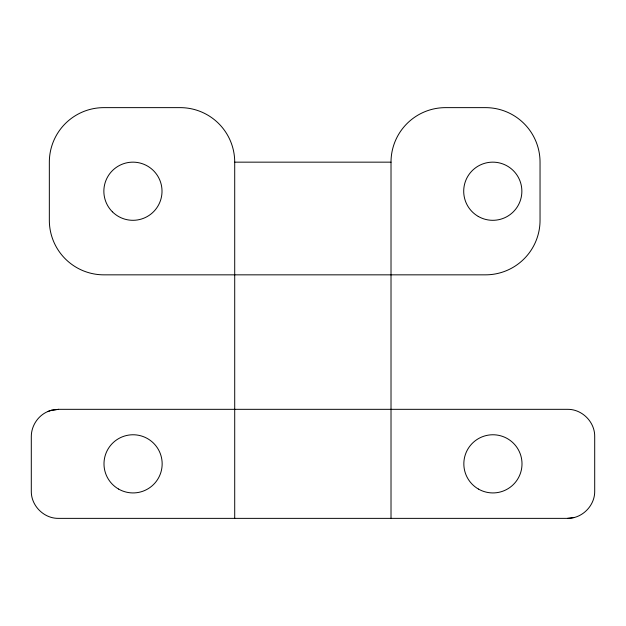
<?xml version="1.0" encoding="UTF-8"?>
<svg xmlns="http://www.w3.org/2000/svg" width="626" height="626" viewBox="0 0 626 626"><rect width="100%" height="100%" fill="white"/><g stroke="black" fill="none" stroke-linecap="round" stroke-linejoin="round"><path stroke-width="0.94" d="M48.132 411.399C38.108 415.461 31.284 425.774 31.3 436.588L31.3 491.105C31.034 505.73 43.945 518.633 58.562 518.367L567.438 518.367C582.055 518.633 594.966 505.73 594.7 491.105L594.7 436.588C594.966 421.963 582.055 409.06 567.438 409.326L58.562 409.326L51.504 410.249L48.132 411.399L51.504 410.257L58.562 409.326M567.438 518.367L574.496 517.436M234.711 162.157L391.015 162.157A54.525 54.525 0 0 1 445.532 107.633L485.518 107.633A54.525 54.525 0 0 1 540.042 162.157L540.042 220.313A54.525 54.525 0 0 1 485.518 274.837L103.861 274.837A54.525 54.525 0 0 1 49.337 220.313L49.337 162.157A54.525 54.525 0 0 1 103.861 107.633L180.194 107.633A54.525 54.525 0 0 1 234.711 162.157L234.711 518.367M391.015 162.157L391.015 518.367M478.248 216.416A29.078 29.078 0 0 0 521.865 191.235A29.078 29.078 0 0 0 478.248 166.046A29.078 29.078 0 0 0 478.248 216.416M112.375 211.791A29.078 29.078 0 0 0 161.023 198.763A29.078 29.078 0 0 0 125.411 163.143A29.078 29.078 0 0 0 112.375 211.791M118.533 489.031A29.078 29.078 0 0 0 162.157 463.843A29.078 29.078 0 0 0 118.533 438.662A29.078 29.078 0 0 0 118.533 489.031M478.381 489.031A29.078 29.078 0 0 0 522.006 463.843A29.078 29.078 0 0 0 478.381 438.662A29.078 29.078 0 0 0 478.381 489.031"/></g></svg>
